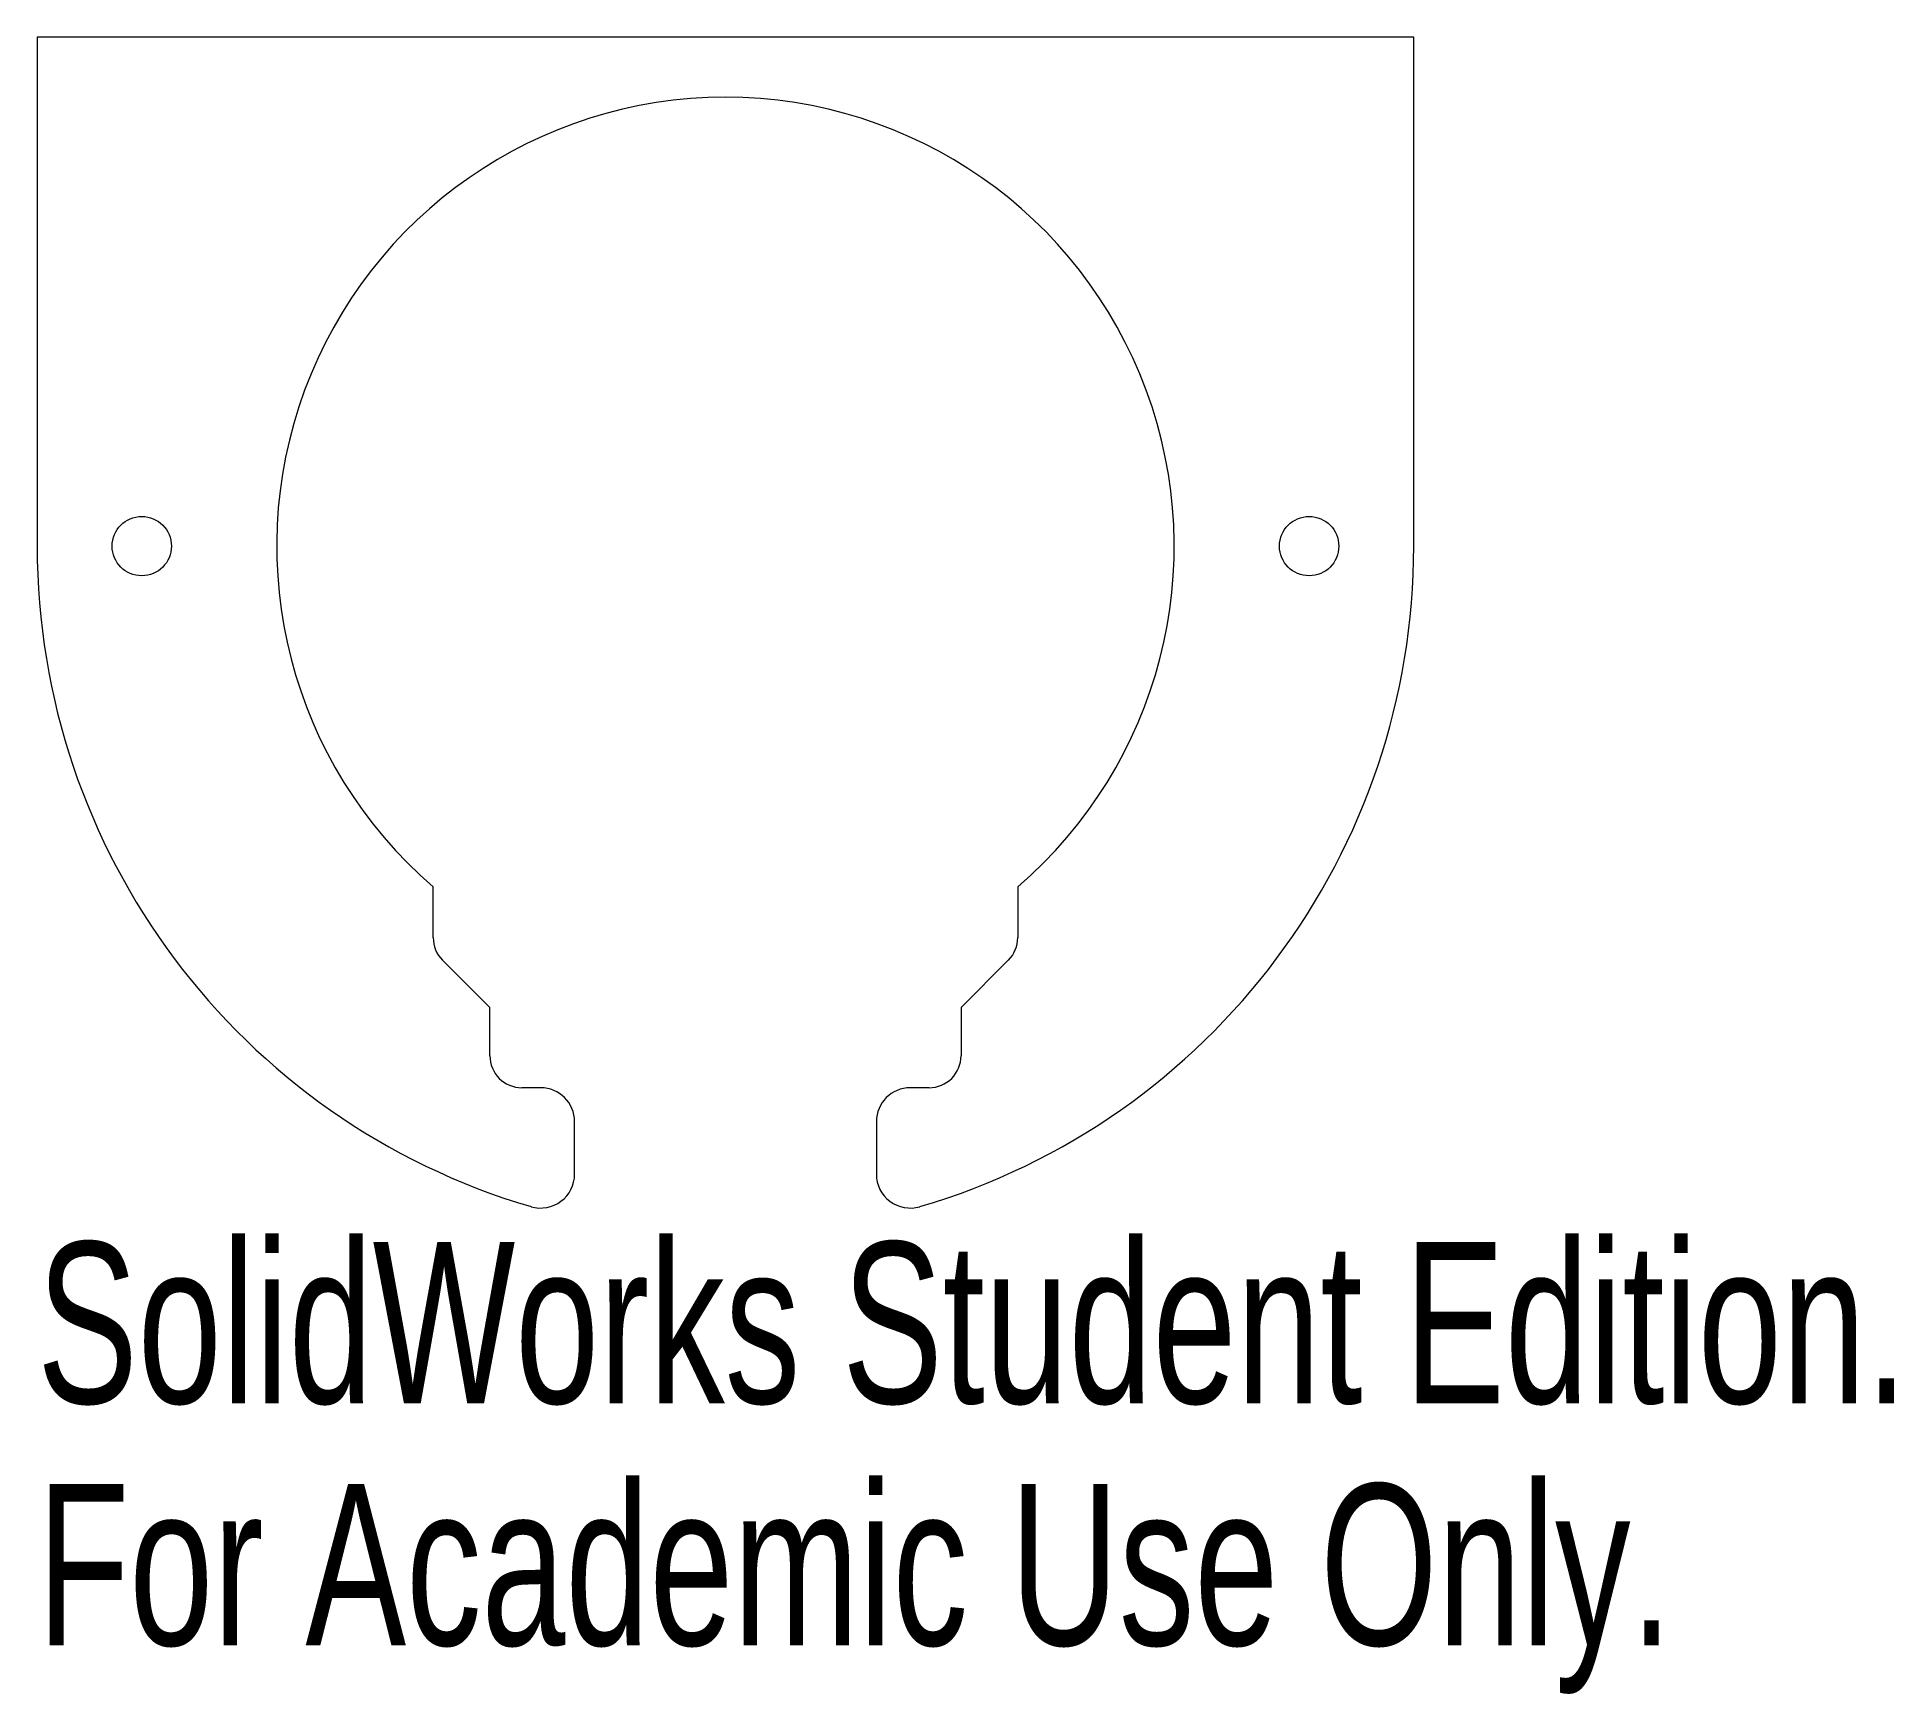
# Model space of a CAD drawing. Header units: inches. Extents: x -0.81 to 1.38, y -1.66 to 0.3.
import ezdxf

# ---------------------------------------------------------------- set-up
doc = ezdxf.new("R2010")
doc.units = ezdxf.units.IN
doc.header["$MEASUREMENT"] = 0
doc.styles.add('SLDTEXTSTYLE0', font='TXT', dxfattribs={"width": 0.7})

msp = doc.modelspace()

# ---------------------------------------------------------------- linework, layer by layer
at = {"color": 7, "linetype": 'Continuous', "lineweight": 15}
for p, q in [((-0.8125, 0.2979), (-0.8125, -0.3027)), ((0.8125, 0.2979), (-0.8125, 0.2979)), ((0.8125, -0.3027), (0.8125, 0.2979)), ((-0.345, -0.7647), (-0.345, -0.7047)), ((0.345, -0.7047), (0.345, -0.7647)), ((-0.2781, -0.8472), (-0.3339, -0.7914)), ((0.3339, -0.7914), (0.2781, -0.8472)), ((-0.2781, -0.904), (-0.2781, -0.8472)), ((0.2781, -0.8472), (0.2781, -0.904)), ((-0.2181, -0.9418), (-0.2403, -0.9418)), ((0.2403, -0.9418), (0.2181, -0.9418)), ((-0.1781, -1.0438), (-0.1781, -0.9818)), ((0.1781, -0.9818), (0.1781, -1.0438))]:
    msp.add_line(p, q, dxfattribs=at)
for centre in [(-0.689, -0.3027), (0.689, -0.3027)]:
    msp.add_circle(centre, 0.035, dxfattribs=at)
for centre, radius, start, end in [((0, -0.3027), 0.5297, 310.6374, 229.3626), ((0, -0.3027), 0.8125, 180, 253.6002), ((0, -0.3027), 0.8125, 286.3998, 0), ((-0.3072, -0.7647), 0.0378, 180, 225), ((0.3072, -0.7647), 0.0378, 315, 0), ((-0.2403, -0.904), 0.0378, 180, 270), ((0.2403, -0.904), 0.0378, 270, 0), ((-0.2181, -0.9818), 0.04, 0, 90), ((0.2181, -0.9818), 0.04, 90, 180), ((-0.2181, -1.0438), 0.04, 253.6002, 0), ((0.2181, -1.0438), 0.04, 180, 286.3998)]:
    msp.add_arc(centre, radius, start, end, dxfattribs=at)

# ---------------------------------------------------------------- texts
at = {"color": 7, "linetype": 'Continuous', "char_height": 0.1903, "attachment_point": 1, "style": 'SLDTEXTSTYLE0'}
for s, insert in [('SolidWorks Student Edition.', (-0.8125, -1.1239)), ('For Academic Use Only.', (-0.8125, -1.4094))]:
    msp.add_mtext(s, dxfattribs=dict(at, insert=insert))

doc.saveas('drawing.dxf')
